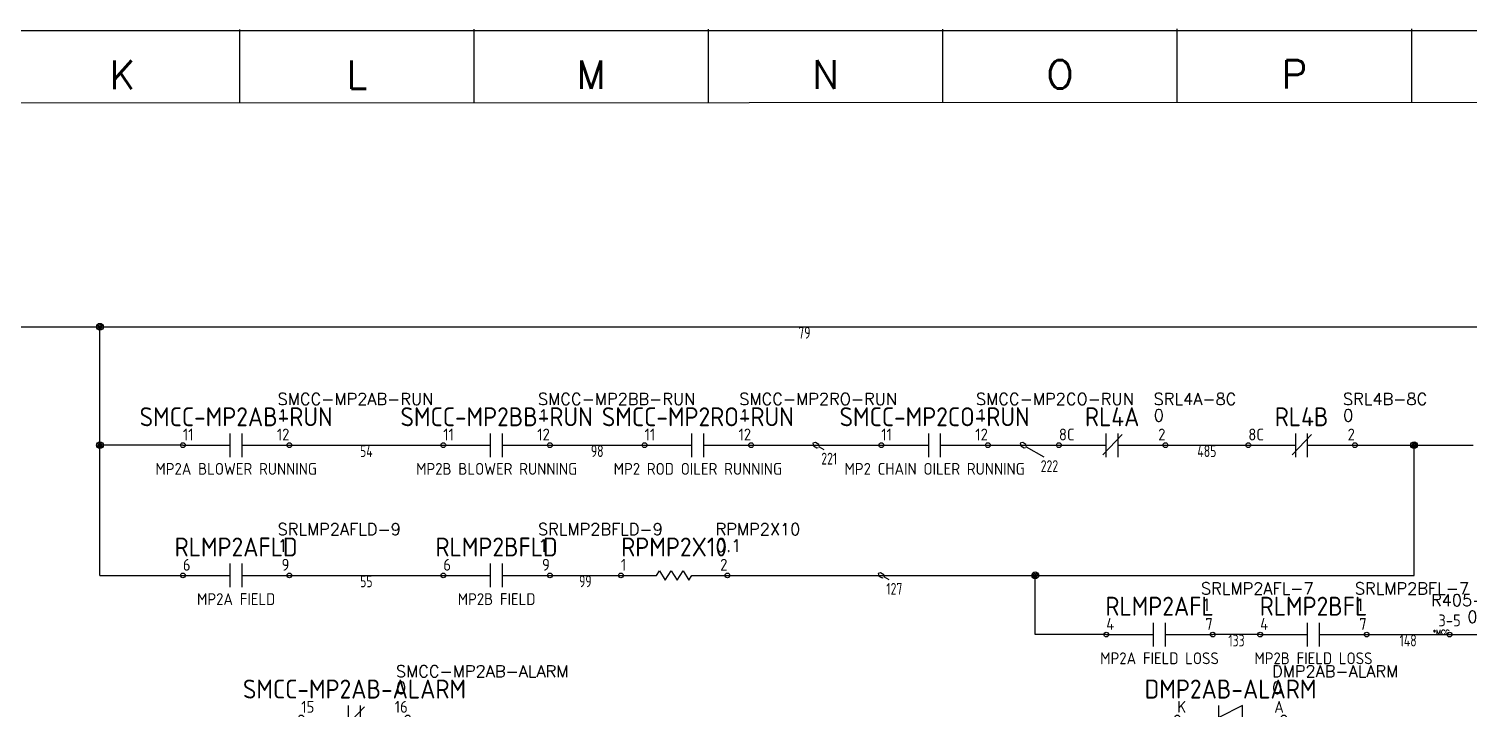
# Model space of a CAD drawing. Header units: millimetres. Extents: x 0 to 1020, y 0 to 646.
# Drawn here: x 515 to 819.1, y 501.8 to 645.4 of the extents above; entities that cross this region are included whole.
import ezdxf
from ezdxf.enums import TextEntityAlignment as Align

# ---------------------------------------------------------------- set-up
doc = ezdxf.new("R2010")
doc.units = ezdxf.units.MM
doc.header["$LTSCALE"] = 0.5
for name, color, linetype in [('NETLIST', 50, 'Continuous'), ('OUTLINE_GRID', 7, 'Continuous'), ('SYMS', 7, 'Continuous'), ('WIRENO', 7, 'Continuous'), ('WIRES', 7, 'Continuous')]:
    doc.layers.add(name, color=color, linetype=linetype)
doc.styles.get("Standard").update_dxf_attribs({"font": 'txt.shx', "bigfont": 'gbcbig.shx'})
doc.styles.add('WD_IEC', font='isocp2.shx', dxfattribs={"width": 0.9, "height": 4})

# ---------------------------------------------------------------- blocks, each defined once
blk = doc.blocks.new('2010 Grid')
at = {"layer": 'OUTLINE_GRID'}
for p, q in [((850, 481.25), (0, 481.25)), ((466.25, 468.55), (466.25, 481.49)), ((507.5, 468.57), (507.5, 481.51)), ((548.75, 468.59), (548.75, 481.53)), ((590, 468.61), (590, 481.56)), ((631.25, 468.63), (631.25, 481.58)), ((672.5, 468.66), (672.5, 481.6)), ((837.5, 468.74), (12.5, 468.31))]:
    blk.add_line(p, q, dxfattribs=at)
at = {"layer": 'OUTLINE_GRID', "char_height": 5, "width": 17.7556, "attachment_point": 5}
for s, insert in [('K', (445.62, 473.5)), ('L', (486.88, 473.52)), ('M', (528.12, 473.54)), ('N', (569.38, 473.56)), ('O', (610.62, 473.59)), ('P', (651.88, 473.61))]:
    blk.add_mtext(s, dxfattribs=dict(at, insert=insert))
blk = doc.blocks.new('INTERCONNECT-H1')
blk.add_line((-2.5, 0), (12.5, 0))
for centre in [(-2.5, 0), (12.5, 0)]:
    blk.add_circle(centre, 0.5)
at = {"style": 'WD_IEC', "flags": 1}
for tag, height, p in [('LOC', 4, (5, 10)), ('TAG1', 4, (-2.43, 3.16)), ('DESC1', 2.5, (5, -2.5))]:
    blk.add_attdef(tag, text='', height=height, dxfattribs=at).set_placement(p, align=Align.MIDDLE_CENTER)
at = {"style": 'WD_IEC', "flags": 8}
for tag, p in [('TERM01', (-2.5, 1)), ('TERM02', (12.5, 1))]:
    blk.add_attdef(tag, text='', height=2.5, dxfattribs=at).set_placement(p, align=Align.BOTTOM_CENTER)
at = {"style": 'WD_IEC', "flags": 1}
blk.add_attdef('X4TERM01', (-2.5, 0), '', height=0.5, dxfattribs=at)
blk.add_attdef('X1TERM02', text='', height=0.5, dxfattribs=at).set_placement((12.5, 0), align=Align.RIGHT)
at = {"layer": 'NETLIST'}
for tag, p in [('NETTAG', (5, 6)), ('NETVALUE', (5, 2.5))]:
    blk.add_attdef(tag, text='', height=2.5, dxfattribs=at).set_placement(p, align=Align.CENTER)
blk.add_attdef('X4TERMDESC01', text='', height=1, dxfattribs=at).set_placement((-2.5, 0), align=Align.RIGHT)
blk.add_attdef('X1TERMDESC02', (12.5, 0), '', height=1, dxfattribs=at)
blk = doc.blocks.new('CONTACT-NC')
for p, q in [((0, 0), (10, 0)), ((13.35, 2.25), (9.28, -2.05)), ((10, -2.5), (10, 2.5)), ((12.5, -2.5), (12.5, 2.5)), ((12.5, 0), (22.5, 0))]:
    blk.add_line(p, q)
for centre in [(0, 0), (22.5, 0)]:
    blk.add_circle(centre, 0.5)
at = {"style": 'WD_IEC', "flags": 1}
blk.add_attdef('LOC', text='', height=4, dxfattribs=at).set_placement((11.25, 11), align=Align.MIDDLE_CENTER)
at = {"style": 'WD_IEC'}
for tag, height, p in [('TAG1', 4, (11.25, 6)), ('DESC1', 2.5, (11.25, -5))]:
    blk.add_attdef(tag, text='', height=height, dxfattribs=at).set_placement(p, align=Align.MIDDLE_CENTER)
for tag, p, height, flags in [('TERM01', (0, 1), 2.5, 8), ('X4TERM01', (0, 0), 0.64, 1), ('X1TERM02', (22.5, 0), 0.64, 1)]:
    blk.add_attdef(tag, p, '', height=height, dxfattribs=dict(at, flags=flags))
at = {"style": 'WD_IEC', "flags": 8}
blk.add_attdef('TERM02', text='', height=2.5, dxfattribs=at).set_placement((22.5, 1), align=Align.RIGHT)
at = {"layer": 'NETLIST'}
for tag, p, height in [('NETTAG', (20, 8.5), 2.5), ('NETVALUE', (20, 5), 2.56)]:
    blk.add_attdef(tag, p, '', height=height, dxfattribs=at)
blk = doc.blocks.new('DIODE-L')
for p, q in [((-22.5, 0), (-13.75, 0)), ((-13.75, -2.5), (-13.75, 2.5)), ((-8.75, 2.5), (-13.75, 0)), ((-13.75, 0), (-8.75, -2.5)), ((-8.75, -2.5), (-8.75, 2.5)), ((-8.75, 0), (0, 0))]:
    blk.add_line(p, q)
for centre in [(-22.5, 0), (0, 0)]:
    blk.add_circle(centre, 0.5)
at = {"style": 'WD_IEC', "flags": 1}
blk.add_attdef('LOC', text='', height=4, dxfattribs=at).set_placement((-11.25, 11), align=Align.MIDDLE_CENTER)
at = {"style": 'WD_IEC'}
for tag, height, p in [('TAG1', 4, (-11.25, 6)), ('DESC1', 2.5, (-11.25, -5))]:
    blk.add_attdef(tag, text='', height=height, dxfattribs=at).set_placement(p, align=Align.MIDDLE_CENTER)
for tag, p, height, flags in [('TERM01', (-22.5, 1), 2.5, 8), ('X4TERM01', (-22.5, 0), 0.64, 1), ('X1TERM02', (0, 0), 0.64, 1)]:
    blk.add_attdef(tag, p, '', height=height, dxfattribs=dict(at, flags=flags))
at = {"style": 'WD_IEC', "flags": 8}
blk.add_attdef('TERM02', text='', height=2.5, dxfattribs=at).set_placement((0, 1), align=Align.RIGHT)
at = {"layer": 'NETLIST'}
for tag, p, height in [('NETTAG', (-2.5, 8.5), 2.5), ('NETVALUE', (-2.5, 5), 2.56)]:
    blk.add_attdef(tag, p, '', height=height, dxfattribs=at)
blk = doc.blocks.new('WDDOT')
for radius in [0.72, 0.449, 0.223]:
    blk.add_circle((0, 0), radius)
blk = doc.blocks.new('CONTACT-NO')
for p, q in [((2.5, 0), (12.5, 0)), ((12.5, -2.5), (12.5, 2.5)), ((15, -2.5), (15, 2.5)), ((15, 0), (25, 0))]:
    blk.add_line(p, q)
for centre in [(2.5, 0), (25, 0)]:
    blk.add_circle(centre, 0.5)
at = {"style": 'WD_IEC', "flags": 1}
blk.add_attdef('LOC', text='', height=4, dxfattribs=at).set_placement((13.75, 11), align=Align.MIDDLE_CENTER)
at = {"style": 'WD_IEC'}
for tag, height, p in [('TAG1', 4, (13.75, 6)), ('DESC1', 2.5, (13.75, -5))]:
    blk.add_attdef(tag, text='', height=height, dxfattribs=at).set_placement(p, align=Align.MIDDLE_CENTER)
for tag, p, height, flags in [('TERM01', (2.5, 1), 2.5, 8), ('X4TERM01', (2.5, 0), 0.64, 1), ('X1TERM02', (25, 0), 0.64, 1)]:
    blk.add_attdef(tag, p, '', height=height, dxfattribs=dict(at, flags=flags))
at = {"style": 'WD_IEC', "flags": 8}
blk.add_attdef('TERM02', text='', height=2.5, dxfattribs=at).set_placement((25, 1), align=Align.RIGHT)
at = {"layer": 'NETLIST'}
for tag, p, height in [('NETTAG', (22.5, 8.5), 2.5), ('NETVALUE', (22.5, 5), 2.56)]:
    blk.add_attdef(tag, p, '', height=height, dxfattribs=at)
blk = doc.blocks.new('RESISTOR-1')
for p, q in [((0, 0), (7.5, 0)), ((7.5, 0), (8.12, 1)), ((8.12, 1), (9.38, -1)), ((9.38, -1), (10.62, 1)), ((10.62, 1), (11.88, -1)), ((11.88, -1), (13.12, 1)), ((13.12, 1), (14.38, -1)), ((14.38, -1), (15, 0)), ((15, 0), (22.5, 0))]:
    blk.add_line(p, q)
for centre in [(0, 0), (22.5, 0)]:
    blk.add_circle(centre, 0.5)
at = {"style": 'WD_IEC', "flags": 1}
blk.add_attdef('LOC', text='', height=4, dxfattribs=at).set_placement((11.25, 11), align=Align.MIDDLE_CENTER)
at = {"style": 'WD_IEC'}
for tag, height, p in [('TAG1', 4, (11.25, 6)), ('DESC1', 2.5, (10.75, -3))]:
    blk.add_attdef(tag, text='', height=height, dxfattribs=at).set_placement(p, align=Align.MIDDLE_CENTER)
for tag, p, height, flags in [('TERM01', (0, 1), 2.5, 8), ('X4TERM01', (0, 0), 0.64, 1), ('X1TERM02', (22.5, 0), 0.64, 1)]:
    blk.add_attdef(tag, p, '', height=height, dxfattribs=dict(at, flags=flags))
at = {"style": 'WD_IEC', "flags": 8}
blk.add_attdef('TERM02', text='', height=2.5, dxfattribs=at).set_placement((22.5, 1), align=Align.RIGHT)
at = {"layer": 'NETLIST'}
for tag, p, height in [('NETTAG', (20, 8.5), 2.5), ('NETVALUE', (20, 5), 2.56)]:
    blk.add_attdef(tag, p, '', height=height, dxfattribs=at)
blk = doc.blocks.new('WD_WNH2')
at = {"linetype": 'Continuous', "style": 'WD_IEC', "width": 0.8}
blk.add_attdef('WIRENO', text='', height=2.5, dxfattribs=at).set_placement((0, 0), align=Align.TOP_CENTER)
at = {"style": 'WD_IEC', "flags": 1}
for tag, p in [('W02USER', (0, -1.21)), ('W03USER', (0, -1.33)), ('W04USER', (0, -1.46)), ('W05USER', (0, -1.58)), ('W06USER', (0, -1.71)), ('W07USER', (0, -1.83)), ('W08USER', (0, -1.96)), ('W09USER', (0, -2.08)), ('W01USER', (0, -1.08)), ('W10USER', (0, -2.21))]:
    blk.add_attdef(tag, text='', height=0.08, dxfattribs=at).set_placement(p, align=Align.CENTER)

msp = doc.modelspace()

# ---------------------------------------------------------------- linework, layer by layer
at = {"layer": 'WIRENO'}
for points in [[(682.9, 556.55), (681.94, 557.1), (681.79, 557.65), (681.1, 558.04), (680.56, 557.9), (680.71, 557.35), (681.4, 556.96), (681.67, 557.03)], [(729.4, 554.96), (725.69, 557.1), (725.54, 557.65), (724.85, 558.04), (724.31, 557.9), (724.46, 557.35), (725.15, 556.96), (725.42, 557.03)], [(696.65, 529.05), (695.69, 529.6), (695.54, 530.15), (694.85, 530.54), (694.31, 530.4), (694.46, 529.85), (695.15, 529.46), (695.42, 529.53)]]:
    msp.add_lwpolyline(points, dxfattribs=at)
at = {"layer": 'WIRES'}
for p, q in [((505, 582.5), (852.5, 582.5)), ((530, 557.5), (530, 582.5)), ((547.5, 557.5), (530, 557.5)), ((530, 530), (530, 557.5)), ((570, 557.5), (602.5, 557.5)), ((625, 557.5), (645, 557.5)), ((667.5, 557.5), (695, 557.5)), ((717.5, 557.5), (732.5, 557.5)), ((755, 557.5), (772.5, 557.5)), ((795, 557.5), (820, 557.5)), ((807.5, 530), (807.5, 557.5)), ((530, 530), (547.5, 530)), ((570, 530), (602.5, 530)), ((625, 530), (640, 530)), ((662.5, 530), (727.5, 530)), ((727.5, 517.5), (727.5, 530)), ((727.5, 530), (807.5, 530)), ((742.5, 517.5), (727.5, 517.5)), ((775, 517.5), (765, 517.5)), ((797.5, 517.5), (815, 517.5))]:
    msp.add_line(p, q, dxfattribs=at)

# ---------------------------------------------------------------- block references
at = {"xscale": 1.2, "yscale": 1.2, "zscale": 1.2}
msp.add_blockref('2010 Grid', (0, 67.5), dxfattribs=at)
ref = msp.add_blockref('CONTACT-NO', (545, 557.5))
ref.add_attrib('NETTAG', 'SMCC-MP2AB-RUN', (567.5, 566), dxfattribs={"layer": 'NETLIST', "height": 2.5})
ref.add_attrib('NETVALUE', '1', (567.5, 562.5), dxfattribs={"layer": 'NETLIST', "height": 2.56})
ref.add_attrib('TAG1', 'SMCC-MP2AB-RUN', dxfattribs={"height": 4, "style": 'WD_IEC'}).set_placement((558.75, 563.5), align=Align.MIDDLE_CENTER)
ref.add_attrib('DESC1', 'MP2A BLOWER RUNNING', dxfattribs={"height": 2.5, "style": 'WD_IEC'}).set_placement((558.75, 552.5), align=Align.MIDDLE_CENTER)
ref.add_attrib('TERM01', '11', (547.5, 558.5), dxfattribs={"height": 2.5, "style": 'WD_IEC'})
ref.add_attrib('TERM02', '12', dxfattribs={"height": 2.5, "style": 'WD_IEC'}).set_placement((570, 558.5), align=Align.RIGHT)
ref = msp.add_blockref('CONTACT-NO', (600, 557.5))
ref.add_attrib('NETTAG', 'SMCC-MP2BB-RUN', (622.5, 566), dxfattribs={"layer": 'NETLIST', "height": 2.5})
ref.add_attrib('NETVALUE', '1', (622.5, 562.5), dxfattribs={"layer": 'NETLIST', "height": 2.56})
ref.add_attrib('TAG1', 'SMCC-MP2BB-RUN', dxfattribs={"height": 4, "style": 'WD_IEC'}).set_placement((613.75, 563.5), align=Align.MIDDLE_CENTER)
ref.add_attrib('DESC1', 'MP2B BLOWER RUNNING', dxfattribs={"height": 2.5, "style": 'WD_IEC'}).set_placement((613.75, 552.5), align=Align.MIDDLE_CENTER)
ref.add_attrib('TERM01', '11', (602.5, 558.5), dxfattribs={"height": 2.5, "style": 'WD_IEC'})
ref.add_attrib('TERM02', '12', dxfattribs={"height": 2.5, "style": 'WD_IEC'}).set_placement((625, 558.5), align=Align.RIGHT)
ref = msp.add_blockref('CONTACT-NO', (642.5, 557.5))
ref.add_attrib('NETTAG', 'SMCC-MP2RO-RUN', (665, 566), dxfattribs={"layer": 'NETLIST', "height": 2.5})
ref.add_attrib('NETVALUE', '1', (665, 562.5), dxfattribs={"layer": 'NETLIST', "height": 2.56})
ref.add_attrib('TAG1', 'SMCC-MP2RO-RUN', dxfattribs={"height": 4, "style": 'WD_IEC'}).set_placement((656.25, 563.5), align=Align.MIDDLE_CENTER)
ref.add_attrib('DESC1', 'MP2 ROD OILER RUNNING', dxfattribs={"height": 2.5, "style": 'WD_IEC'}).set_placement((656.25, 552.5), align=Align.MIDDLE_CENTER)
ref.add_attrib('TERM01', '11', (645, 558.5), dxfattribs={"height": 2.5, "style": 'WD_IEC'})
ref.add_attrib('TERM02', '12', dxfattribs={"height": 2.5, "style": 'WD_IEC'}).set_placement((667.5, 558.5), align=Align.RIGHT)
ref = msp.add_blockref('CONTACT-NO', (692.5, 557.5))
ref.add_attrib('NETTAG', 'SMCC-MP2CO-RUN', (715, 566), dxfattribs={"layer": 'NETLIST', "height": 2.5})
ref.add_attrib('NETVALUE', '1', (715, 562.5), dxfattribs={"layer": 'NETLIST', "height": 2.56})
ref.add_attrib('TAG1', 'SMCC-MP2CO-RUN', dxfattribs={"height": 4, "style": 'WD_IEC'}).set_placement((706.25, 563.5), align=Align.MIDDLE_CENTER)
ref.add_attrib('DESC1', 'MP2 CHAIN OILER RUNNING', dxfattribs={"height": 2.5, "style": 'WD_IEC'}).set_placement((706.25, 552.5), align=Align.MIDDLE_CENTER)
ref.add_attrib('TERM01', '11', (695, 558.5), dxfattribs={"height": 2.5, "style": 'WD_IEC'})
ref.add_attrib('TERM02', '12', dxfattribs={"height": 2.5, "style": 'WD_IEC'}).set_placement((717.5, 558.5), align=Align.RIGHT)
ref = msp.add_blockref('CONTACT-NC', (732.5, 557.5))
ref.add_attrib('TERM02', '2', dxfattribs={"height": 2.5, "style": 'WD_IEC'}).set_placement((755, 558.5), align=Align.RIGHT)
ref.add_attrib('TERM01', '8C', (732.5, 558.5), dxfattribs={"height": 2.5, "style": 'WD_IEC'})
ref.add_attrib('TAG1', 'RL4A', dxfattribs={"height": 4, "style": 'WD_IEC'}).set_placement((743.75, 563.5), align=Align.MIDDLE_CENTER)
ref.add_attrib('NETVALUE', '0', (752.5, 562.5), dxfattribs={"layer": 'NETLIST', "height": 2.56})
ref.add_attrib('NETTAG', 'SRL4A-8C', (752.5, 566), dxfattribs={"layer": 'NETLIST', "height": 2.5})
ref = msp.add_blockref('CONTACT-NC', (772.5, 557.5))
ref.add_attrib('TERM02', '2', dxfattribs={"height": 2.5, "style": 'WD_IEC'}).set_placement((795, 558.5), align=Align.RIGHT)
ref.add_attrib('TERM01', '8C', (772.5, 558.5), dxfattribs={"height": 2.5, "style": 'WD_IEC'})
ref.add_attrib('TAG1', 'RL4B', dxfattribs={"height": 4, "style": 'WD_IEC'}).set_placement((783.75, 563.5), align=Align.MIDDLE_CENTER)
ref.add_attrib('NETVALUE', '0', (792.5, 562.5), dxfattribs={"layer": 'NETLIST', "height": 2.56})
ref.add_attrib('NETTAG', 'SRL4B-8C', (792.5, 566), dxfattribs={"layer": 'NETLIST', "height": 2.5})
ref = msp.add_blockref('CONTACT-NO', (545, 530))
ref.add_attrib('NETTAG', 'SRLMP2AFLD-9', (567.5, 538.5), dxfattribs={"layer": 'NETLIST', "height": 2.5})
ref.add_attrib('NETVALUE', '1', (567.5, 535), dxfattribs={"layer": 'NETLIST', "height": 2.56})
ref.add_attrib('TAG1', 'RLMP2AFLD', dxfattribs={"height": 4, "style": 'WD_IEC'}).set_placement((558.75, 536), align=Align.MIDDLE_CENTER)
ref.add_attrib('DESC1', 'MP2A FIELD', dxfattribs={"height": 2.5, "style": 'WD_IEC'}).set_placement((558.75, 525), align=Align.MIDDLE_CENTER)
ref.add_attrib('TERM01', '6', (547.5, 531), dxfattribs={"height": 2.5, "style": 'WD_IEC'})
ref.add_attrib('TERM02', '9', dxfattribs={"height": 2.5, "style": 'WD_IEC'}).set_placement((570, 531), align=Align.RIGHT)
ref = msp.add_blockref('CONTACT-NO', (600, 530))
ref.add_attrib('NETTAG', 'SRLMP2BFLD-9', (622.5, 538.5), dxfattribs={"layer": 'NETLIST', "height": 2.5})
ref.add_attrib('NETVALUE', '1', (622.5, 535), dxfattribs={"layer": 'NETLIST', "height": 2.56})
ref.add_attrib('TAG1', 'RLMP2BFLD', dxfattribs={"height": 4, "style": 'WD_IEC'}).set_placement((613.75, 536), align=Align.MIDDLE_CENTER)
ref.add_attrib('DESC1', 'MP2B FIELD', dxfattribs={"height": 2.5, "style": 'WD_IEC'}).set_placement((613.75, 525), align=Align.MIDDLE_CENTER)
ref.add_attrib('TERM01', '6', (602.5, 531), dxfattribs={"height": 2.5, "style": 'WD_IEC'})
ref.add_attrib('TERM02', '9', dxfattribs={"height": 2.5, "style": 'WD_IEC'}).set_placement((625, 531), align=Align.RIGHT)
ref = msp.add_blockref('RESISTOR-1', (640, 530))
ref.add_attrib('NETTAG', 'RPMP2X10', (660, 538.5), dxfattribs={"layer": 'NETLIST', "height": 2.5})
ref.add_attrib('NETVALUE', '0.1', (660, 535), dxfattribs={"layer": 'NETLIST', "height": 2.56})
ref.add_attrib('TAG1', 'RPMP2X10', dxfattribs={"height": 4, "style": 'WD_IEC'}).set_placement((651.25, 536), align=Align.MIDDLE_CENTER)
ref.add_attrib('TERM01', '1', (640, 531), dxfattribs={"height": 2.5, "style": 'WD_IEC'})
ref.add_attrib('TERM02', '2', dxfattribs={"height": 2.5, "style": 'WD_IEC'}).set_placement((662.5, 531), align=Align.RIGHT)
ref = msp.add_blockref('CONTACT-NO', (740, 517.5))
ref.add_attrib('NETTAG', 'SRLMP2AFL-7', (762.5, 526), dxfattribs={"layer": 'NETLIST', "height": 2.5})
ref.add_attrib('NETVALUE', '1', (762.5, 522.5), dxfattribs={"layer": 'NETLIST', "height": 2.56})
ref.add_attrib('TAG1', 'RLMP2AFL', dxfattribs={"height": 4, "style": 'WD_IEC'}).set_placement((753.75, 523.5), align=Align.MIDDLE_CENTER)
ref.add_attrib('DESC1', 'MP2A FIELD LOSS', dxfattribs={"height": 2.5, "style": 'WD_IEC'}).set_placement((753.75, 512.5), align=Align.MIDDLE_CENTER)
ref.add_attrib('TERM01', '4', (742.5, 518.5), dxfattribs={"height": 2.5, "style": 'WD_IEC'})
ref.add_attrib('TERM02', '7', dxfattribs={"height": 2.5, "style": 'WD_IEC'}).set_placement((765, 518.5), align=Align.RIGHT)
ref = msp.add_blockref('CONTACT-NO', (772.5, 517.5))
ref.add_attrib('NETTAG', 'SRLMP2BFL-7', (795, 526), dxfattribs={"layer": 'NETLIST', "height": 2.5})
ref.add_attrib('NETVALUE', '1', (795, 522.5), dxfattribs={"layer": 'NETLIST', "height": 2.56})
ref.add_attrib('TAG1', 'RLMP2BFL', dxfattribs={"height": 4, "style": 'WD_IEC'}).set_placement((786.25, 523.5), align=Align.MIDDLE_CENTER)
ref.add_attrib('DESC1', 'MP2B FIELD LOSS', dxfattribs={"height": 2.5, "style": 'WD_IEC'}).set_placement((786.25, 512.5), align=Align.MIDDLE_CENTER)
ref.add_attrib('TERM01', '4', (775, 518.5), dxfattribs={"height": 2.5, "style": 'WD_IEC'})
ref.add_attrib('TERM02', '7', dxfattribs={"height": 2.5, "style": 'WD_IEC'}).set_placement((797.5, 518.5), align=Align.RIGHT)
ref = msp.add_blockref('INTERCONNECT-H1', (817.5, 517.5))
ref.add_attrib('TERM02', '14-5', dxfattribs={"height": 2.5, "style": 'WD_IEC'}).set_placement((830, 518.5), align=Align.BOTTOM_CENTER)
ref.add_attrib('TERM01', '3-5', dxfattribs={"height": 2.5, "style": 'WD_IEC'}).set_placement((815, 518.5), align=Align.BOTTOM_CENTER)
ref.add_attrib('NETVALUE', '0.01', dxfattribs={"layer": 'NETLIST', "height": 2.5}).set_placement((822.5, 520), align=Align.CENTER)
ref.add_attrib('NETTAG', 'R405-02-02', dxfattribs={"layer": 'NETLIST', "height": 2.5}).set_placement((822.5, 523.5), align=Align.CENTER)
ref.add_attrib('X4TERMDESC01', '*MCC', dxfattribs={"layer": 'NETLIST', "height": 1}).set_placement((815, 517.5), align=Align.RIGHT)
ref.add_attrib('X1TERMDESC02', '*SCR3', (830, 517.5), dxfattribs={"layer": 'NETLIST', "height": 1})
ref = msp.add_blockref('CONTACT-NC', (572.5, 500))
ref.add_attrib('TERM02', '16', dxfattribs={"height": 2.5, "style": 'WD_IEC'}).set_placement((595, 501), align=Align.RIGHT)
ref.add_attrib('TERM01', '15', (572.5, 501), dxfattribs={"height": 2.5, "style": 'WD_IEC'})
ref.add_attrib('TAG1', 'SMCC-MP2AB-ALARM', dxfattribs={"height": 4, "style": 'WD_IEC'}).set_placement((583.75, 506), align=Align.MIDDLE_CENTER)
ref.add_attrib('NETVALUE', '0', (592.5, 505), dxfattribs={"layer": 'NETLIST', "height": 2.56})
ref.add_attrib('NETTAG', 'SMCC-MP2AB-ALARM', (592.5, 508.5), dxfattribs={"layer": 'NETLIST', "height": 2.5})
ref = msp.add_blockref('DIODE-L', (780, 500))
ref.add_attrib('NETTAG', 'DMP2AB-ALARM', (777.5, 508.5), dxfattribs={"layer": 'NETLIST', "height": 2.5})
ref.add_attrib('NETVALUE', '0', (777.5, 505), dxfattribs={"layer": 'NETLIST', "height": 2.56})
ref.add_attrib('TAG1', 'DMP2AB-ALARM', dxfattribs={"height": 4, "style": 'WD_IEC'}).set_placement((768.75, 506), align=Align.MIDDLE_CENTER)
ref.add_attrib('TERM01', 'K', (757.5, 501), dxfattribs={"height": 2.5, "style": 'WD_IEC'})
ref.add_attrib('TERM02', 'A', dxfattribs={"height": 2.5, "style": 'WD_IEC'}).set_placement((780, 501), align=Align.RIGHT)
at = {"layer": 'SYMS'}
for p in [(530, 582.5), (530, 557.5), (807.5, 557.5), (727.5, 530)]:
    msp.add_blockref('WDDOT', p, dxfattribs=at)
at = {"layer": 'WIRENO'}
ref = msp.add_blockref('WD_WNH2', (678.75, 582.5), dxfattribs=at)
ref.add_attrib('WIRENO', '79', dxfattribs={"linetype": 'Continuous', "height": 2.5, "style": 'WD_IEC', "width": 0.8}).set_placement((678.75, 582.5), align=Align.TOP_CENTER)
ref = msp.add_blockref('WD_WNH2', (586.25, 557.5), dxfattribs=at)
ref.add_attrib('WIRENO', '54', dxfattribs={"linetype": 'Continuous', "height": 2.5, "style": 'WD_IEC', "width": 0.8}).set_placement((586.25, 557.5), align=Align.TOP_CENTER)
ref = msp.add_blockref('WD_WNH2', (635, 557.5), dxfattribs=at)
ref.add_attrib('WIRENO', '98', dxfattribs={"linetype": 'Continuous', "height": 2.5, "style": 'WD_IEC', "width": 0.8}).set_placement((635, 557.5), align=Align.TOP_CENTER)
ref = msp.add_blockref('WD_WNH2', (763.75, 557.5), dxfattribs=at)
ref.add_attrib('WIRENO', '485', dxfattribs={"linetype": 'Continuous', "height": 2.5, "style": 'WD_IEC', "width": 0.8}).set_placement((763.75, 557.5), align=Align.TOP_CENTER)
ref = msp.add_blockref('WD_WNH2', (681.25, 557.5), dxfattribs=at)
ref.add_attrib('WIRENO', '221', dxfattribs={"linetype": 'Continuous', "height": 2.5, "style": 'WD_IEC', "width": 0.8}).set_placement((684, 555.91), align=Align.TOP_CENTER)
ref = msp.add_blockref('WD_WNH2', (725, 557.5), dxfattribs=at)
ref.add_attrib('WIRENO', '222', dxfattribs={"linetype": 'Continuous', "height": 2.5, "style": 'WD_IEC', "width": 0.8}).set_placement((730.5, 554.33), align=Align.TOP_CENTER)
ref = msp.add_blockref('WD_WNH2', (586.25, 530), dxfattribs=at)
ref.add_attrib('WIRENO', '55', dxfattribs={"linetype": 'Continuous', "height": 2.5, "style": 'WD_IEC', "width": 0.8}).set_placement((586.25, 530), align=Align.TOP_CENTER)
ref = msp.add_blockref('WD_WNH2', (632.5, 530), dxfattribs=at)
ref.add_attrib('WIRENO', '99', dxfattribs={"linetype": 'Continuous', "height": 2.5, "style": 'WD_IEC', "width": 0.8}).set_placement((632.5, 530), align=Align.TOP_CENTER)
ref = msp.add_blockref('WD_WNH2', (695, 530), dxfattribs=at)
ref.add_attrib('WIRENO', '127', dxfattribs={"linetype": 'Continuous', "height": 2.5, "style": 'WD_IEC', "width": 0.8}).set_placement((697.75, 528.41), align=Align.TOP_CENTER)
ref = msp.add_blockref('WD_WNH2', (770, 517.5), dxfattribs=at)
ref.add_attrib('WIRENO', '133', dxfattribs={"linetype": 'Continuous', "height": 2.5, "style": 'WD_IEC', "width": 0.8}).set_placement((770, 517.5), align=Align.TOP_CENTER)
ref = msp.add_blockref('WD_WNH2', (806.25, 517.5), dxfattribs=at)
ref.add_attrib('WIRENO', '148', dxfattribs={"linetype": 'Continuous', "height": 2.5, "style": 'WD_IEC', "width": 0.8}).set_placement((806.25, 517.5), align=Align.TOP_CENTER)

doc.saveas('drawing.dxf')
